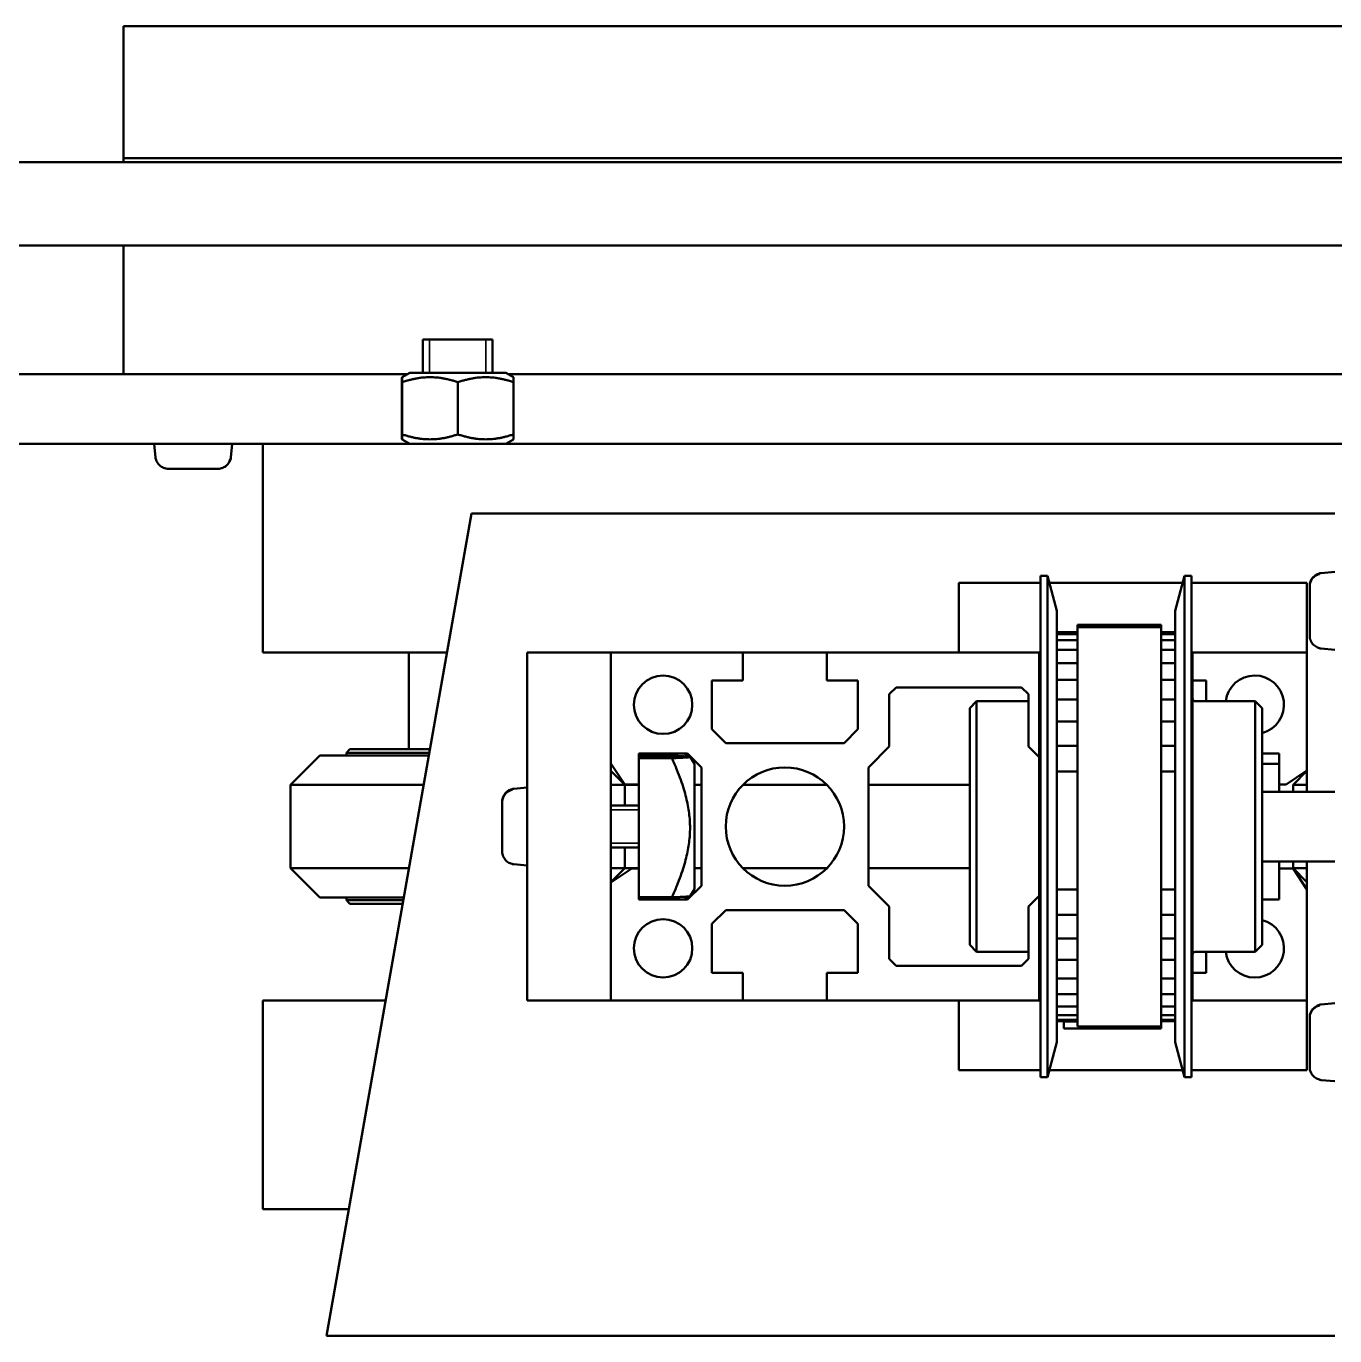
# Model space of a CAD drawing. Header units: millimetres. Extents: x 0 to 6720, y 0 to 4752.
# Drawn here: x 2720.5 to 2814.5, y 4140.3 to 4234.4 of the extents above; entities that cross this region are included whole.
import ezdxf

# ---------------------------------------------------------------- set-up
doc = ezdxf.new("R2010")
doc.units = ezdxf.units.MM
doc.header["$LTSCALE"] = 16
doc.layers.add('Widoczne (ISO)', color=7, linetype='Continuous', lineweight=50)
doc.layers.add('Widoczne wąskie (ISO)', color=7, linetype='Continuous', lineweight=35)

msp = doc.modelspace()

# ---------------------------------------------------------------- linework, layer by layer
at = {"layer": 'Widoczne (ISO)'}
for p, q in [((2727.53, 4234.4), (2727.53, 4224.925)), ((2727.53, 4234.4), (2962.958, 4234.4)), ((2675.529, 4224.634), (2962.958, 4224.634)), ((2727.53, 4224.925), (2727.53, 4224.634)), ((2727.53, 4224.925), (2962.958, 4224.925)), ((2962.958, 4218.634), (2675.529, 4218.634)), ((2727.53, 4218.634), (2727.53, 4209.4)), ((2749.03, 4211.9), (2754.03, 4211.9)), ((2749.03, 4211.9), (2749.03, 4209.5)), ((2754.03, 4211.9), (2754.03, 4209.5)), ((2637.53, 4209.4), (2747.907, 4209.4)), ((2747.522, 4208.826), (2747.522, 4205.075)), ((2748.08, 4209.5), (2747.53, 4209.183)), ((2747.538, 4208.826), (2747.538, 4205.075)), ((2754.98, 4209.5), (2748.08, 4209.5)), ((2751.545, 4208.826), (2751.545, 4205.075)), ((2754.98, 4209.5), (2755.53, 4209.183)), ((2755.153, 4209.4), (2819.907, 4209.4)), ((2755.538, 4208.826), (2755.538, 4205.075)), ((2637.53, 4204.4), (2737.53, 4204.4)), ((2729.816, 4203.422), (2729.73, 4204.4)), ((2735.244, 4203.422), (2735.33, 4204.4)), ((2737.53, 4204.4), (2739.53, 4204.4)), ((2737.53, 4204.4), (2737.53, 4189.4)), ((2739.53, 4204.4), (2835.53, 4204.4)), ((2748.08, 4204.4), (2747.53, 4204.718)), ((2754.98, 4204.4), (2755.53, 4204.718)), ((2729.861, 4203.3), (2729.835, 4203.3)), ((2735.225, 4203.3), (2735.192, 4203.3)), ((2734.299, 4202.6), (2730.753, 4202.6)), ((2734.307, 4202.6), (2734.299, 4202.6)), ((2752.53, 4199.4), (2742.111, 4140.312)), ((2814.53, 4199.4), (2752.53, 4199.4)), ((2793.385, 4158.9), (2793.385, 4194.9)), ((2793.385, 4194.9), (2793.885, 4194.9)), ((2793.885, 4158.9), (2793.885, 4194.9)), ((2794.555, 4192.4), (2793.885, 4194.9)), ((2803.055, 4192.4), (2803.725, 4194.9)), ((2803.725, 4194.9), (2803.725, 4158.9)), ((2804.225, 4194.9), (2803.725, 4194.9)), ((2804.225, 4194.9), (2804.225, 4158.9)), ((2813.43, 4195.041), (2813.43, 4195.096)), ((2813.552, 4195.115), (2814.53, 4195.2)), ((2787.53, 4189.4), (2787.53, 4194.4)), ((2787.53, 4194.4), (2793.385, 4194.4)), ((2794.019, 4194.4), (2803.591, 4194.4)), ((2804.225, 4194.4), (2812.53, 4194.4)), ((2812.53, 4194.4), (2812.53, 4189.4)), ((2812.73, 4194.15), (2812.73, 4194.192)), ((2812.73, 4190.609), (2812.73, 4194.15)), ((2794.555, 4161.4), (2794.555, 4192.4)), ((2803.055, 4192.4), (2803.055, 4161.4)), ((2794.555, 4190.875), (2796.055, 4190.875)), ((2794.555, 4190.725), (2796.055, 4190.725)), ((2796.055, 4191.234), (2796.055, 4191.4)), ((2796.055, 4191.4), (2802.055, 4191.4)), ((2796.055, 4191.234), (2796.055, 4162.567)), ((2802.055, 4191.234), (2796.055, 4191.234)), ((2802.055, 4191.4), (2802.055, 4191.234)), ((2802.055, 4162.567), (2802.055, 4191.234)), ((2802.055, 4190.875), (2803.055, 4190.875)), ((2802.055, 4190.725), (2803.055, 4190.725)), ((2794.555, 4190.295), (2796.055, 4190.295)), ((2802.055, 4190.295), (2803.055, 4190.295)), ((2739.53, 4189.4), (2737.53, 4189.4)), ((2739.53, 4189.4), (2750.767, 4189.4)), ((2748.03, 4189.4), (2748.03, 4182.45)), ((2762.53, 4189.4), (2756.53, 4189.4)), ((2756.53, 4189.4), (2756.53, 4164.4)), ((2772.005, 4189.4), (2762.53, 4189.4)), ((2762.53, 4164.4), (2762.53, 4189.4)), ((2772.005, 4187.4), (2772.005, 4189.4)), ((2772.005, 4189.4), (2778.055, 4189.4)), ((2778.055, 4189.4), (2778.055, 4187.4)), ((2793.305, 4189.4), (2778.055, 4189.4)), ((2793.305, 4164.4), (2793.305, 4189.4)), ((2793.305, 4189.4), (2793.385, 4189.4)), ((2794.555, 4189.595), (2796.055, 4189.595)), ((2802.055, 4189.595), (2803.055, 4189.595)), ((2804.225, 4189.4), (2804.305, 4189.4)), ((2812.53, 4189.4), (2804.305, 4189.4)), ((2804.305, 4164.4), (2804.305, 4189.4)), ((2812.53, 4180.925), (2812.53, 4189.4)), ((2813.43, 4189.705), (2813.43, 4189.718)), ((2813.552, 4189.686), (2814.53, 4189.6)), ((2794.555, 4188.638), (2796.055, 4188.638)), ((2802.055, 4188.638), (2803.055, 4188.638)), ((2769.78, 4187.4), (2772.005, 4187.4)), ((2769.78, 4183.9), (2769.78, 4187.4)), ((2778.055, 4187.4), (2780.28, 4187.4)), ((2780.28, 4187.4), (2780.28, 4183.9)), ((2794.555, 4187.444), (2796.055, 4187.444)), ((2802.055, 4187.444), (2803.055, 4187.444)), ((2804.305, 4187.4), (2805.28, 4187.4)), ((2805.28, 4187.4), (2805.28, 4185.9)), ((2782.53, 4186.4), (2783.03, 4186.9)), ((2782.53, 4182.65), (2782.53, 4186.4)), ((2783.03, 4186.9), (2792.03, 4186.9)), ((2792.03, 4186.9), (2792.53, 4186.4)), ((2792.53, 4186.4), (2792.53, 4182.65)), ((2794.555, 4186.038), (2796.055, 4186.038)), ((2802.055, 4186.038), (2803.055, 4186.038)), ((2788.305, 4185.4), (2788.805, 4185.9)), ((2788.305, 4185.4), (2788.305, 4168.4)), ((2788.805, 4185.9), (2788.805, 4167.9)), ((2792.53, 4185.9), (2788.805, 4185.9)), ((2804.505, 4185.9), (2808.805, 4185.9)), ((2808.805, 4167.9), (2808.805, 4185.9)), ((2809.305, 4185.4), (2808.805, 4185.9)), ((2809.305, 4168.4), (2809.305, 4185.4)), ((2794.555, 4184.447), (2796.055, 4184.447)), ((2802.055, 4184.447), (2803.055, 4184.447)), ((2770.78, 4182.9), (2769.78, 4183.9)), ((2780.28, 4183.9), (2779.28, 4182.9)), ((2743.78, 4182.45), (2743.53, 4182.2)), ((2743.78, 4182.45), (2749.541, 4182.45)), ((2779.28, 4182.9), (2770.78, 4182.9)), ((2781.03, 4181.15), (2782.53, 4182.65)), ((2792.53, 4182.65), (2793.305, 4181.875)), ((2794.555, 4182.705), (2796.055, 4182.705)), ((2802.055, 4182.705), (2803.055, 4182.705)), ((2741.63, 4182), (2739.53, 4179.9)), ((2741.63, 4182), (2749.462, 4182)), ((2743.53, 4182.2), (2749.497, 4182.2)), ((2743.53, 4182.2), (2743.53, 4182)), ((2763.53, 4179.925), (2762.53, 4181.425)), ((2764.53, 4182.15), (2768.03, 4182.15)), ((2764.53, 4179.925), (2764.53, 4182.15)), ((2764.53, 4181.987), (2766.923, 4181.987)), ((2764.53, 4181.812), (2766.923, 4181.812)), ((2768.03, 4182.15), (2769.03, 4181.15)), ((2768.217, 4181.901), (2768.202, 4181.925)), ((2768.53, 4181.4), (2768.217, 4181.901)), ((2768.53, 4172.4), (2768.53, 4181.4)), ((2809.305, 4182.15), (2810.53, 4182.15)), ((2810.53, 4181.395), (2809.305, 4181.395)), ((2810.53, 4182.15), (2810.53, 4179.925)), ((2762.53, 4180.9), (2763.53, 4179.9)), ((2769.03, 4181.15), (2769.03, 4172.65)), ((2781.03, 4172.65), (2781.03, 4181.15)), ((2794.555, 4180.847), (2796.055, 4180.847)), ((2802.055, 4180.847), (2803.055, 4180.847)), ((2812.53, 4180.925), (2811.03, 4179.925)), ((2812.53, 4180.9), (2811.53, 4179.9)), ((2812.53, 4180.925), (2812.53, 4179.4)), ((2739.53, 4179.9), (2749.092, 4179.9)), ((2739.53, 4179.9), (2739.53, 4173.9)), ((2755.43, 4179.534), (2755.43, 4179.596)), ((2755.552, 4179.615), (2756.53, 4179.7)), ((2762.53, 4179.9), (2763.53, 4179.9)), ((2763.53, 4179.925), (2764.53, 4179.925)), ((2763.53, 4179.9), (2763.53, 4178.4)), ((2763.53, 4179.9), (2764.53, 4179.9)), ((2764.53, 4173.875), (2764.53, 4179.925)), ((2768.53, 4179.9), (2769.03, 4179.9)), ((2772.02, 4179.9), (2778.04, 4179.9)), ((2781.03, 4179.9), (2788.305, 4179.9)), ((2810.53, 4179.925), (2811.03, 4179.925)), ((2810.53, 4179.925), (2810.53, 4179.4)), ((2811.53, 4179.9), (2812.53, 4179.9)), ((2811.53, 4179.9), (2811.53, 4179.4)), ((2754.73, 4178.643), (2754.73, 4178.696)), ((2754.73, 4175.105), (2754.73, 4178.643)), ((2809.305, 4179.4), (2814.53, 4179.4)), ((2762.53, 4178.4), (2764.53, 4178.4)), ((2762.53, 4175.4), (2764.53, 4175.4)), ((2763.53, 4175.4), (2763.53, 4173.9)), ((2739.53, 4173.9), (2748.034, 4173.9)), ((2741.63, 4171.8), (2739.53, 4173.9)), ((2755.43, 4174.205), (2755.43, 4174.214)), ((2755.552, 4174.186), (2756.53, 4174.1)), ((2762.53, 4173.9), (2763.53, 4173.9)), ((2762.53, 4172.9), (2763.53, 4173.9)), ((2762.53, 4172.875), (2764.03, 4173.875)), ((2763.53, 4173.9), (2764.53, 4173.9)), ((2764.53, 4173.875), (2764.03, 4173.875)), ((2764.53, 4171.65), (2764.53, 4173.875)), ((2768.53, 4173.9), (2769.03, 4173.9)), ((2772.02, 4173.9), (2778.04, 4173.9)), ((2781.03, 4173.9), (2788.305, 4173.9)), ((2809.305, 4174.4), (2814.53, 4174.4)), ((2810.53, 4174.4), (2810.53, 4173.875)), ((2811.53, 4173.875), (2810.53, 4173.875)), ((2810.53, 4173.875), (2810.53, 4171.65)), ((2811.53, 4174.4), (2811.53, 4173.9)), ((2811.53, 4173.9), (2812.53, 4173.9)), ((2812.53, 4172.9), (2811.53, 4173.9)), ((2811.53, 4173.875), (2812.53, 4172.375)), ((2812.53, 4174.4), (2812.53, 4172.375)), ((2769.03, 4172.65), (2768.03, 4171.65)), ((2768.217, 4171.9), (2768.202, 4171.876)), ((2768.53, 4172.4), (2768.217, 4171.9)), ((2782.53, 4171.15), (2781.03, 4172.65)), ((2793.305, 4171.925), (2792.53, 4171.15)), ((2794.555, 4172.384), (2796.055, 4172.384)), ((2802.055, 4172.384), (2803.055, 4172.384)), ((2812.53, 4164.4), (2812.53, 4172.375)), ((2741.63, 4171.8), (2747.663, 4171.8)), ((2743.53, 4171.8), (2743.53, 4171.6)), ((2743.53, 4171.6), (2747.628, 4171.6)), ((2743.78, 4171.35), (2743.53, 4171.6)), ((2743.78, 4171.35), (2747.584, 4171.35)), ((2764.53, 4171.814), (2766.923, 4171.814)), ((2768.03, 4171.65), (2764.53, 4171.65)), ((2782.53, 4167.4), (2782.53, 4171.15)), ((2792.53, 4171.15), (2792.53, 4167.4)), ((2810.53, 4171.65), (2809.305, 4171.65)), ((2769.78, 4169.9), (2770.78, 4170.9)), ((2770.78, 4170.9), (2779.28, 4170.9)), ((2779.28, 4170.9), (2780.28, 4169.9)), ((2794.555, 4170.557), (2796.055, 4170.557)), ((2802.055, 4170.557), (2803.055, 4170.557)), ((2769.78, 4166.4), (2769.78, 4169.9)), ((2780.28, 4169.9), (2780.28, 4166.4)), ((2788.305, 4168.4), (2788.805, 4167.9)), ((2794.555, 4168.857), (2796.055, 4168.857)), ((2802.055, 4168.857), (2803.055, 4168.857)), ((2809.305, 4168.4), (2808.805, 4167.9)), ((2783.03, 4166.9), (2782.53, 4167.4)), ((2792.53, 4167.9), (2788.805, 4167.9)), ((2792.53, 4167.4), (2792.03, 4166.9)), ((2794.555, 4167.319), (2796.055, 4167.319)), ((2802.055, 4167.319), (2803.055, 4167.319)), ((2804.505, 4167.9), (2808.805, 4167.9)), ((2805.28, 4167.9), (2805.28, 4166.4)), ((2772.005, 4166.4), (2769.78, 4166.4)), ((2772.005, 4164.4), (2772.005, 4166.4)), ((2778.055, 4166.4), (2778.055, 4164.4)), ((2780.28, 4166.4), (2778.055, 4166.4)), ((2792.03, 4166.9), (2783.03, 4166.9)), ((2805.28, 4166.4), (2804.305, 4166.4)), ((2794.555, 4165.974), (2796.055, 4165.974)), ((2802.055, 4165.974), (2803.055, 4165.974)), ((2737.53, 4164.4), (2739.53, 4164.4)), ((2737.53, 4164.4), (2737.53, 4149.4)), ((2739.53, 4164.4), (2746.359, 4164.4)), ((2756.53, 4164.4), (2762.53, 4164.4)), ((2762.53, 4164.4), (2772.005, 4164.4)), ((2778.055, 4164.4), (2772.005, 4164.4)), ((2778.055, 4164.4), (2793.305, 4164.4)), ((2787.53, 4159.4), (2787.53, 4164.4)), ((2793.305, 4164.4), (2793.385, 4164.4)), ((2794.555, 4164.849), (2796.055, 4164.849)), ((2802.055, 4164.849), (2803.055, 4164.849)), ((2804.225, 4164.4), (2804.305, 4164.4)), ((2804.305, 4164.4), (2812.53, 4164.4)), ((2812.53, 4164.4), (2812.53, 4159.4)), ((2794.555, 4163.968), (2796.055, 4163.968)), ((2802.055, 4163.968), (2803.055, 4163.968)), ((2813.43, 4164.046), (2813.43, 4164.096)), ((2813.552, 4164.115), (2814.53, 4164.2)), ((2794.555, 4163.347), (2796.055, 4163.347)), ((2794.555, 4163.001), (2796.055, 4163.001)), ((2794.555, 4162.926), (2796.055, 4162.926)), ((2795.055, 4162.4), (2795.055, 4162.9)), ((2795.055, 4162.9), (2796.055, 4162.9)), ((2796.055, 4162.523), (2796.055, 4162.567)), ((2802.055, 4162.523), (2796.055, 4162.523)), ((2802.055, 4163.347), (2803.055, 4163.347)), ((2802.055, 4163.001), (2803.055, 4163.001)), ((2802.055, 4162.926), (2803.055, 4162.926)), ((2802.055, 4162.567), (2802.055, 4162.564)), ((2802.055, 4162.564), (2802.055, 4162.4)), ((2812.73, 4163.155), (2812.73, 4163.189)), ((2812.73, 4159.611), (2812.73, 4163.155)), ((2802.055, 4162.4), (2795.055, 4162.4)), ((2794.555, 4161.4), (2793.885, 4158.9)), ((2803.055, 4161.4), (2803.725, 4158.9)), ((2793.385, 4159.4), (2787.53, 4159.4)), ((2793.385, 4158.9), (2793.885, 4158.9)), ((2803.591, 4159.4), (2794.019, 4159.4)), ((2804.225, 4158.9), (2803.725, 4158.9)), ((2812.53, 4159.4), (2804.225, 4159.4)), ((2813.43, 4158.705), (2813.43, 4158.72)), ((2813.552, 4158.686), (2814.53, 4158.6)), ((2739.53, 4149.4), (2737.53, 4149.4)), ((2739.53, 4149.4), (2743.714, 4149.4)), ((2742.111, 4140.312), (2814.53, 4140.312))]:
    msp.add_line(p, q, dxfattribs=at)
for centre, radius in [((2766.28, 4185.65), 2.1), ((2775.03, 4176.9), 4.25), ((2766.28, 4168.15), 2.1)]:
    msp.add_circle(centre, radius, dxfattribs=at)
for centre, radius, start, end in [((2730.712, 4203.5), 0.9, 185, 192.83959), ((2734.348, 4203.5), 0.9, 347.16041, 355), ((2813.63, 4194.218), 0.9, 95, 102.83959), ((2813.63, 4190.583), 0.9, 257.16041, 265), ((2808.78, 4185.65), 2.1, 284.47751, 173.16286), ((2804.505, 4186.1), 0.2, 180, 270), ((2755.63, 4178.718), 0.9, 95, 102.83959), ((2755.63, 4175.083), 0.9, 257.16041, 265), ((2808.78, 4168.15), 2.1, 186.83714, 75.52249), ((2804.505, 4167.7), 0.2, 90, 180), ((2813.63, 4163.218), 0.9, 95, 102.83959), ((2813.63, 4159.583), 0.9, 257.16041, 265)]:
    msp.add_arc(centre, radius, start, end, dxfattribs=at)
for points, weights in [([(2747.538, 4208.826), (2747.53, 4209.492), (2747.522, 4208.826)], [1, 1.15470053838, 1]), ([(2751.545, 4208.826), (2749.541, 4209.492), (2747.538, 4208.826)], [1, 1.15470053838, 1]), ([(2755.538, 4208.826), (2753.541, 4209.492), (2751.545, 4208.826)], [1, 1.15470053838, 1]), ([(2755.53, 4209.183), (2755.533, 4209.181), (2755.538, 4208.826)], [1.07734731896, 1.07687256529, 1]), ([(2747.522, 4205.075), (2747.53, 4204.409), (2747.538, 4205.075)], [1, 1.15470053838, 1]), ([(2747.538, 4205.075), (2749.541, 4204.409), (2751.545, 4205.075)], [1, 1.15470053838, 1]), ([(2751.545, 4205.075), (2753.541, 4204.409), (2755.538, 4205.075)], [1, 1.15470053838, 1]), ([(2755.538, 4205.075), (2755.533, 4204.72), (2755.53, 4204.718)], [1, 1.07687256532, 1.07734731896]), ([(2766.923, 4181.987), (2769.133, 4181.9), (2766.923, 4181.812)], [1.00011864635, 1.41438135365, 1.00011864635]), ([(2766.923, 4181.812), (2769.133, 4176.813), (2766.923, 4171.814)], [1.00011864635, 1.41438135365, 1.00011864635]), ([(2767.772, 4182.15), (2768.17, 4182.02), (2768.212, 4181.905)], [1.126939265, 1.19813405329, 1.20621526306]), ([(2766.923, 4171.814), (2768.195, 4171.864), (2768.217, 4171.9)], [1.00011864635, 1.20288556327, 1.20715803754]), ([(2767.094, 4171.821), (2767.058, 4171.736), (2767.021, 4171.65)], [1.02329872666, 1.01833498118, 1.01323729388]), ([(2767.772, 4171.65), (2768.136, 4171.77), (2768.202, 4171.876)], [1.12693926248, 1.19172804623, 1.20425001449])]:
    msp.add_rational_spline(points, weights, degree=2, dxfattribs=at)
for points, knots in [([(2729.861, 4203.3), (2729.872, 4203.25), (2729.888, 4203.201), (2729.949, 4203.055), (2730.024, 4202.944), (2730.183, 4202.787), (2730.295, 4202.713), (2730.504, 4202.627), (2730.639, 4202.6), (2730.753, 4202.6)], [0.0189523, 0.0189523, 0.0189523, 0.0189523, 0.0331677, 0.0331677, 0.0665215, 0.0665215, 0.1002087, 0.1002087, 0.1344602, 0.1344602, 0.1344602, 0.1344602]), ([(2734.299, 4202.6), (2734.414, 4202.6), (2734.548, 4202.627), (2734.758, 4202.713), (2734.87, 4202.787), (2735.029, 4202.944), (2735.103, 4203.055), (2735.164, 4203.201), (2735.18, 4203.25), (2735.192, 4203.3)], [0.4072308, 0.4072308, 0.4072308, 0.4072308, 0.4414823, 0.4414823, 0.4751695, 0.4751695, 0.5085233, 0.5085233, 0.5227387, 0.5227387, 0.5227387, 0.5227387]), ([(2735.199, 4203.3), (2735.187, 4203.25), (2735.171, 4203.201), (2735.11, 4203.055), (2735.036, 4202.944), (2734.877, 4202.787), (2734.765, 4202.713), (2734.555, 4202.627), (2734.421, 4202.6), (2734.307, 4202.6)], [0.0189523, 0.0189523, 0.0189523, 0.0189523, 0.0331677, 0.0331677, 0.0665215, 0.0665215, 0.1002087, 0.1002087, 0.1344602, 0.1344602, 0.1344602, 0.1344602]), ([(2812.73, 4194.192), (2812.73, 4194.306), (2812.756, 4194.441), (2812.842, 4194.65), (2812.916, 4194.762), (2813.074, 4194.92), (2813.185, 4194.995), (2813.331, 4195.056), (2813.38, 4195.072), (2813.43, 4195.083)], [0.4072308, 0.4072308, 0.4072308, 0.4072308, 0.4414823, 0.4414823, 0.4751695, 0.4751695, 0.5085233, 0.5085233, 0.5227387, 0.5227387, 0.5227387, 0.5227387]), ([(2813.43, 4195.041), (2813.38, 4195.029), (2813.331, 4195.013), (2813.185, 4194.953), (2813.074, 4194.878), (2812.916, 4194.72), (2812.842, 4194.608), (2812.756, 4194.398), (2812.73, 4194.264), (2812.73, 4194.15)], [0.0189523, 0.0189523, 0.0189523, 0.0189523, 0.0331677, 0.0331677, 0.0665215, 0.0665215, 0.1002087, 0.1002087, 0.1344602, 0.1344602, 0.1344602, 0.1344602]), ([(2812.73, 4190.609), (2812.73, 4190.494), (2812.756, 4190.36), (2812.842, 4190.151), (2812.916, 4190.039), (2813.074, 4189.88), (2813.185, 4189.806), (2813.331, 4189.745), (2813.38, 4189.729), (2813.43, 4189.718)], [0.4072308, 0.4072308, 0.4072308, 0.4072308, 0.4414823, 0.4414823, 0.4751695, 0.4751695, 0.5085233, 0.5085233, 0.5227387, 0.5227387, 0.5227387, 0.5227387]), ([(2754.73, 4178.696), (2754.73, 4178.81), (2754.756, 4178.944), (2754.842, 4179.153), (2754.916, 4179.266), (2755.074, 4179.424), (2755.185, 4179.498), (2755.331, 4179.559), (2755.38, 4179.575), (2755.43, 4179.587)], [0.4072308, 0.4072308, 0.4072308, 0.4072308, 0.4414823, 0.4414823, 0.4751695, 0.4751695, 0.5085233, 0.5085233, 0.5227387, 0.5227387, 0.5227387, 0.5227387]), ([(2755.43, 4179.534), (2755.38, 4179.522), (2755.331, 4179.506), (2755.185, 4179.445), (2755.074, 4179.371), (2754.916, 4179.213), (2754.842, 4179.101), (2754.756, 4178.892), (2754.73, 4178.757), (2754.73, 4178.643)], [0.0189523, 0.0189523, 0.0189523, 0.0189523, 0.0331677, 0.0331677, 0.0665215, 0.0665215, 0.1002087, 0.1002087, 0.1344602, 0.1344602, 0.1344602, 0.1344602]), ([(2754.73, 4175.105), (2754.73, 4174.991), (2754.756, 4174.857), (2754.842, 4174.648), (2754.916, 4174.535), (2755.074, 4174.377), (2755.185, 4174.303), (2755.331, 4174.242), (2755.38, 4174.226), (2755.43, 4174.214)], [0.4072308, 0.4072308, 0.4072308, 0.4072308, 0.4414823, 0.4414823, 0.4751695, 0.4751695, 0.5085233, 0.5085233, 0.5227387, 0.5227387, 0.5227387, 0.5227387]), ([(2812.73, 4163.189), (2812.73, 4163.303), (2812.756, 4163.438), (2812.842, 4163.647), (2812.916, 4163.759), (2813.074, 4163.918), (2813.185, 4163.992), (2813.331, 4164.053), (2813.38, 4164.069), (2813.43, 4164.081)], [0.4072308, 0.4072308, 0.4072308, 0.4072308, 0.4414823, 0.4414823, 0.4751695, 0.4751695, 0.5085233, 0.5085233, 0.5227387, 0.5227387, 0.5227387, 0.5227387]), ([(2813.43, 4164.046), (2813.38, 4164.034), (2813.331, 4164.018), (2813.185, 4163.958), (2813.074, 4163.883), (2812.916, 4163.725), (2812.842, 4163.612), (2812.756, 4163.403), (2812.73, 4163.269), (2812.73, 4163.155)], [0.0189523, 0.0189523, 0.0189523, 0.0189523, 0.0331677, 0.0331677, 0.0665215, 0.0665215, 0.1002087, 0.1002087, 0.1344602, 0.1344602, 0.1344602, 0.1344602]), ([(2812.73, 4159.611), (2812.73, 4159.497), (2812.756, 4159.363), (2812.842, 4159.154), (2812.916, 4159.041), (2813.074, 4158.883), (2813.185, 4158.809), (2813.331, 4158.748), (2813.38, 4158.732), (2813.43, 4158.72)], [0.4072308, 0.4072308, 0.4072308, 0.4072308, 0.4414823, 0.4414823, 0.4751695, 0.4751695, 0.5085233, 0.5085233, 0.5227387, 0.5227387, 0.5227387, 0.5227387])]:
    msp.add_open_spline(points, degree=3, knots=knots, dxfattribs=at)
at = {"layer": 'Widoczne wąskie (ISO)'}
for p, q in [((2749.508, 4211.9), (2749.508, 4209.5)), ((2753.551, 4209.5), (2753.551, 4211.9)), ((2764.53, 4178.099), (2762.53, 4178.099)), ((2762.53, 4175.701), (2764.53, 4175.701))]:
    msp.add_line(p, q, dxfattribs=at)

doc.saveas('drawing.dxf')
